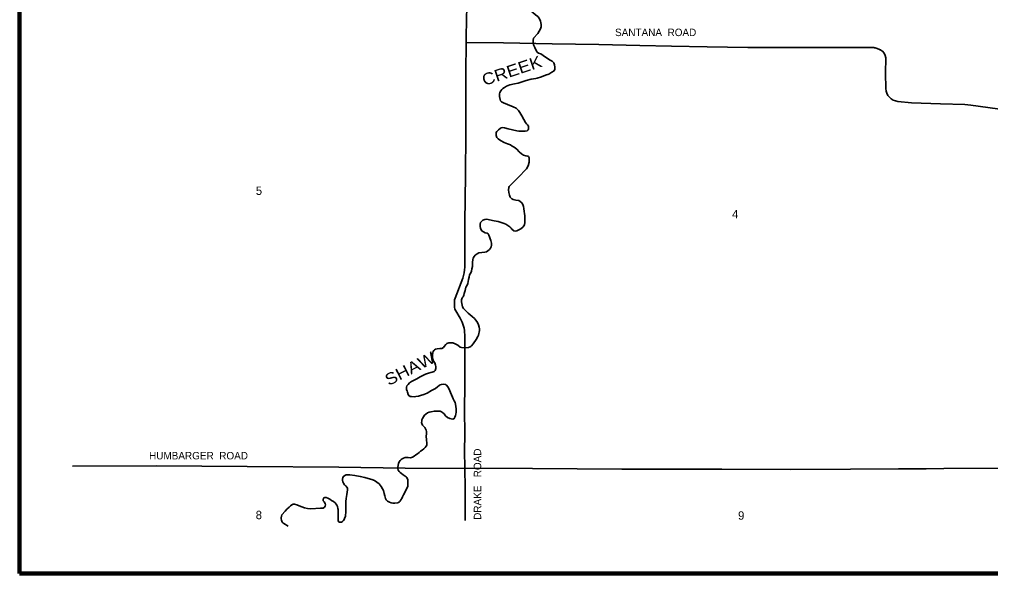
# Model space of a CAD drawing. Extents: x 216.56 to 220.49, y 46.02 to 49.94.
# Drawn here: x 216.563 to 218.294, y 46.06 to 47.048 of the extents above; entities that cross this region are included whole.
import ezdxf
from ezdxf.enums import TextEntityAlignment as Align

# ---------------------------------------------------------------- set-up
doc = ezdxf.new("R2010")
doc.units = 0
doc.header["$LTSCALE"] = 0.0075
for name, color, linetype, lineweight in [('14', 7, 'Continuous', 35), ('25', 7, 'Continuous', 25), ('48', 7, 'Continuous', 106)]:
    doc.layers.add(name, color=color, linetype=linetype, lineweight=lineweight)
for name, color, linetype in [('29', 7, 'Continuous'), ('45', 7, 'Continuous'), ('49', 7, 'Continuous')]:
    doc.layers.add(name, color=color, linetype=linetype)

msp = doc.modelspace()

# ---------------------------------------------------------------- linework, layer by layer
at = {"layer": '14'}
for p, q in [((217.358712, 46.942803), (217.359659, 47.018371)), ((218.090152, 46.997159), (218.097917, 46.994129)), ((218.107386, 46.979924), (218.107008, 46.952841)), ((218.107008, 46.952841), (218.107576, 46.925189)), ((218.205303, 46.898106), (218.248674, 46.89697)), ((218.248674, 46.89697), (218.259091, 46.895833)), ((217.356818, 46.686174), (217.356818, 46.607008)), ((217.339583, 46.551326), (217.35322, 46.586932)), ((217.338636, 46.546023), (217.338636, 46.536742)), ((217.34072, 46.528977), (217.348864, 46.51553)), ((217.35625, 46.280303), (217.357576, 46.213636)), ((217.250568, 46.248485), (217.477652, 46.247917)), ((218.210985, 46.247727), (218.344697, 46.248295)), ((217.357576, 46.213636), (217.357576, 46.155114))]:
    msp.add_line(p, q, dxfattribs=at)
for points in [[(217.359659, 47.018371), (217.360985, 47.101515), (217.361932, 47.173106)], [(217.35947, 47.007386), (217.426136, 47.006818), (217.5125, 47.004924), (217.595833, 47.003598), (217.668939, 47.002273), (217.725568, 47.000947), (217.789394, 46.999621), (217.861553, 46.998674), (217.92803, 46.998485), (218.015341, 46.998295), (218.084659, 46.998295)], [(217.356818, 46.686174), (217.357955, 46.770644), (217.358523, 46.845833), (217.358712, 46.942803)], [(218.128977, 46.902273), (218.153598, 46.9), (218.205303, 46.898106)], [(218.259091, 46.895833), (218.307008, 46.889015), (218.325568, 46.886742), (218.352652, 46.88428)], [(217.356439, 46.353598), (217.357008, 46.395833), (217.356818, 46.434091), (217.356818, 46.486553)], [(217.35625, 46.280303), (217.357008, 46.307197), (217.356439, 46.353598)], [(217.250568, 46.248485), (217.132197, 46.25), (216.969129, 46.251136), (216.807386, 46.252273), (216.657576, 46.252083)], [(217.477652, 46.247917), (217.637121, 46.24678), (217.707197, 46.24678), (217.81553, 46.24678), (217.937121, 46.246212), (218.044508, 46.246402), (218.130303, 46.247348)], [(218.130303, 46.247348), (218.179545, 46.247348), (218.210985, 46.247727)]]:
    msp.add_lwpolyline(points, dxfattribs=at)
for centre, radius, start, end in [((218.084582, 46.983144), 0.015152, 68.19859, 90), ((218.092224, 46.980012), 0.015152, 359.52503, 68.21001), ((218.131221, 46.925834), 0.023674, 181.54008, 264.47462), ((217.3, 46.606932), 0.056818, 339.39448, 0), ((217.353788, 46.545928), 0.015152, 158.80999, 180), ((217.353788, 46.536765), 0.015152, 180, 210.98329), ((217.3, 46.486486), 0.056818, 0, 30.81992)]:
    msp.add_arc(centre, radius, start, end, dxfattribs=at)
at = {"layer": '25', "lineweight": 35}
for points in [[(217.491667, 47.095076), (217.485985, 47.092992), (217.481629, 47.091098), (217.477273, 47.089962), (217.472538, 47.088447), (217.468182, 47.0875), (217.46553, 47.086742), (217.463447, 47.08447), (217.463258, 47.080682), (217.463068, 47.076515), (217.464015, 47.073295), (217.466667, 47.069886), (217.472159, 47.06553), (217.47822, 47.060606), (217.483144, 47.056629), (217.486932, 47.053788), (217.489394, 47.050568), (217.491667, 47.045265)], [(217.491667, 47.045265), (217.492992, 47.039394), (217.492992, 47.035227), (217.492045, 47.031818), (217.489773, 47.027462), (217.487311, 47.023674), (217.479735, 47.014773)], [(217.479735, 47.014773), (217.478977, 47.011174), (217.478977, 47.005871), (217.480303, 47.002083), (217.481629, 46.998295), (217.483712, 46.994129), (217.485985, 46.990152), (217.488447, 46.988447), (217.492614, 46.987121), (217.501136, 46.981439), (217.508902, 46.975568)], [(217.508902, 46.975568), (217.5125, 46.973864), (217.51572, 46.970833), (217.517045, 46.967424), (217.517614, 46.963636), (217.517424, 46.959659), (217.516098, 46.956629), (217.512311, 46.954356), (217.507008, 46.951136), (217.500568, 46.948864), (217.493939, 46.946402), (217.486174, 46.943939), (217.483523, 46.943371)], [(217.483523, 46.943371), (217.475568, 46.941667), (217.466098, 46.939394), (217.452273, 46.935038), (217.445644, 46.933902), (217.437311, 46.931818), (217.431061, 46.929356)], [(217.431061, 46.929356), (217.427841, 46.927083), (217.425, 46.925189), (217.422917, 46.923295), (217.421023, 46.921023), (217.419508, 46.918371)], [(217.419508, 46.918371), (217.419129, 46.91572), (217.419129, 46.910985), (217.419886, 46.905871)], [(217.419886, 46.905871), (217.420833, 46.903598), (217.422538, 46.901326), (217.425758, 46.899621), (217.433144, 46.896591), (217.443371, 46.892614), (217.448485, 46.889962), (217.452652, 46.885985)], [(217.452652, 46.885985), (217.455114, 46.882386), (217.458712, 46.876515), (217.461932, 46.870076), (217.465341, 46.864962)], [(217.45, 46.849811), (217.442045, 46.851326), (217.43447, 46.85322), (217.427841, 46.854924), (217.424242, 46.855682), (217.421591, 46.855303), (217.420076, 46.853977), (217.417045, 46.851515), (217.414015, 46.848674), (217.413068, 46.84678), (217.412689, 46.844508)], [(217.465341, 46.864962), (217.467235, 46.8625), (217.46875, 46.860417), (217.470265, 46.857955), (217.470644, 46.855871), (217.470644, 46.853598), (217.469886, 46.851326), (217.468182, 46.85), (217.464205, 46.849053), (217.453598, 46.849053), (217.45, 46.849811)], [(217.412689, 46.844508), (217.412689, 46.841477), (217.414015, 46.838068), (217.416477, 46.835606), (217.420455, 46.832765), (217.426894, 46.829167), (217.433333, 46.826894), (217.438447, 46.824621), (217.441477, 46.822727)], [(217.441477, 46.822727), (217.445076, 46.820644), (217.449621, 46.816856), (217.453977, 46.8125), (217.458144, 46.808712), (217.461364, 46.80625), (217.46572, 46.805492), (217.469318, 46.804924), (217.470833, 46.803788), (217.471591, 46.801705), (217.471591, 46.794129)], [(217.471591, 46.794129), (217.469886, 46.787689), (217.467045, 46.782197), (217.462311, 46.777083), (217.456629, 46.771212), (217.447538, 46.762121)], [(217.447538, 46.762121), (217.441477, 46.755871), (217.436364, 46.750568), (217.435417, 46.748674), (217.435038, 46.744886), (217.435417, 46.740152), (217.436742, 46.735227), (217.438068, 46.731818), (217.440909, 46.728788), (217.443371, 46.727273)], [(217.443371, 46.727273), (217.448106, 46.726326), (217.45303, 46.725379), (217.455871, 46.724053), (217.458523, 46.721591), (217.460227, 46.718561), (217.461364, 46.715152), (217.462121, 46.711553), (217.462689, 46.70625)], [(217.462689, 46.70625), (217.463636, 46.702462), (217.464205, 46.698106), (217.464205, 46.685795)], [(217.395833, 46.692045), (217.392424, 46.691856), (217.389015, 46.690341), (217.386742, 46.688258), (217.385227, 46.686174), (217.38447, 46.683333), (217.384659, 46.679356), (217.385038, 46.676136), (217.385985, 46.673485), (217.387311, 46.671402), (217.390341, 46.669508)], [(217.441098, 46.674432), (217.439394, 46.676515), (217.437121, 46.678788), (217.433523, 46.68125), (217.430114, 46.683333), (217.426894, 46.684659), (217.421591, 46.686553), (217.416288, 46.688068), (217.40928, 46.689394), (217.395833, 46.692045)], [(217.464205, 46.685795), (217.463636, 46.682955), (217.462689, 46.680871), (217.460227, 46.677841), (217.456629, 46.675189), (217.45322, 46.673106), (217.449621, 46.671591), (217.446591, 46.671212), (217.444129, 46.67178), (217.441098, 46.674432)], [(217.390341, 46.669508), (217.393561, 46.668182), (217.396591, 46.667424), (217.398485, 46.666098), (217.399621, 46.664015), (217.400758, 46.660795), (217.402273, 46.657386), (217.403598, 46.654167), (217.404735, 46.649621)], [(217.404735, 46.649621), (217.404545, 46.646212), (217.403788, 46.642992), (217.402652, 46.64053), (217.400758, 46.638068), (217.398295, 46.635795), (217.395833, 46.633902), (217.392614, 46.633333), (217.382197, 46.632197), (217.378788, 46.630492), (217.375379, 46.62822)], [(217.375379, 46.62822), (217.373674, 46.625947), (217.37197, 46.622917), (217.371023, 46.620265), (217.370644, 46.614962), (217.370644, 46.607955)], [(217.370644, 46.607955), (217.369697, 46.603598), (217.36875, 46.599621), (217.367992, 46.596591), (217.366667, 46.594697), (217.36553, 46.592803), (217.364773, 46.588826)], [(217.364773, 46.588826), (217.363826, 46.58447), (217.363068, 46.581061), (217.362121, 46.577652), (217.360606, 46.573295), (217.359091, 46.571212), (217.357955, 46.568182), (217.357386, 46.565341), (217.356061, 46.559848)], [(217.356061, 46.559848), (217.355114, 46.557008), (217.353788, 46.553977), (217.352273, 46.552083), (217.351515, 46.550379), (217.351326, 46.548674), (217.351136, 46.544886), (217.352652, 46.535985)], [(217.352652, 46.535985), (217.354545, 46.532955), (217.357955, 46.529356), (217.363068, 46.524621), (217.370076, 46.518939), (217.374432, 46.515152), (217.375947, 46.512879)], [(217.375947, 46.512879), (217.37822, 46.510038), (217.380114, 46.507197), (217.381629, 46.503788), (217.382576, 46.5), (217.383144, 46.49678), (217.382955, 46.493561), (217.38125, 46.485606)], [(217.38125, 46.485606), (217.379924, 46.482955), (217.377083, 46.47803), (217.37197, 46.469886), (217.369129, 46.466667), (217.367614, 46.465152), (217.366477, 46.464583), (217.363447, 46.463636), (217.358144, 46.462879), (217.351136, 46.463258)], [(217.320076, 46.465152), (217.31875, 46.463258), (217.316288, 46.461742), (217.312311, 46.461742), (217.307955, 46.461364), (217.304735, 46.460606), (217.302841, 46.45947), (217.301515, 46.458144), (217.300758, 46.456439), (217.299811, 46.453977), (217.299432, 46.452273), (217.299242, 46.450189), (217.299242, 46.448295), (217.299432, 46.444508), (217.300379, 46.440909), (217.301894, 46.438826), (217.303598, 46.436364), (217.304735, 46.432197)], [(217.351136, 46.463258), (217.348864, 46.464394), (217.344318, 46.467614), (217.339583, 46.470265), (217.335606, 46.47178), (217.332386, 46.47197), (217.328409, 46.47197), (217.325189, 46.470644), (217.323106, 46.46875), (217.320076, 46.465152)], [(217.304735, 46.432197), (217.305492, 46.429924), (217.305492, 46.428409), (217.305303, 46.425947), (217.304924, 46.424053), (217.304356, 46.422538), (217.302462, 46.420644), (217.299053, 46.419697), (217.296212, 46.419129), (217.292045, 46.417803), (217.287121, 46.415909), (217.277273, 46.410985), (217.271212, 46.407576)], [(217.271212, 46.407576), (217.266667, 46.405492), (217.261932, 46.40303), (217.258333, 46.400379), (217.255871, 46.397727), (217.253788, 46.395076), (217.25322, 46.392992), (217.25322, 46.388258), (217.253977, 46.385985), (217.254735, 46.383712), (217.25625, 46.379924)], [(217.297538, 46.386742), (217.304545, 46.39053), (217.308144, 46.393182), (217.311364, 46.396023), (217.313068, 46.397159), (217.315152, 46.397727), (217.319318, 46.398106), (217.322538, 46.397538), (217.324621, 46.396212), (217.326894, 46.393182), (217.328977, 46.389394), (217.331629, 46.383333), (217.335038, 46.375189)], [(217.25625, 46.379924), (217.257386, 46.377652), (217.25928, 46.376326), (217.261932, 46.375947), (217.266667, 46.375758), (217.269697, 46.376136), (217.274432, 46.376894), (217.27822, 46.377841), (217.283902, 46.379735), (217.289583, 46.382008), (217.297538, 46.386742)], [(217.335038, 46.375189), (217.336174, 46.37197), (217.338068, 46.368182), (217.339773, 46.365341), (217.340152, 46.3625), (217.341288, 46.354356)], [(217.341288, 46.354356), (217.341288, 46.348485), (217.34072, 46.344697), (217.340341, 46.342045), (217.339394, 46.339583), (217.338258, 46.336932), (217.335795, 46.335985), (217.332765, 46.336364), (217.330114, 46.336932), (217.326136, 46.338447), (217.322727, 46.341856), (217.320076, 46.345265), (217.317424, 46.347727)], [(217.317424, 46.347727), (217.31572, 46.349053), (217.312879, 46.349811), (217.30947, 46.350189), (217.302462, 46.350189), (217.29678, 46.349053), (217.293182, 46.348106), (217.290341, 46.34697), (217.287311, 46.344886), (217.285038, 46.342614), (217.283144, 46.340152), (217.281629, 46.336932), (217.280492, 46.33428), (217.280114, 46.332386)], [(217.280114, 46.332386), (217.279924, 46.329924), (217.280114, 46.327841), (217.281629, 46.324811), (217.283902, 46.322538), (217.285417, 46.320644), (217.287879, 46.315909)], [(217.287879, 46.315909), (217.288447, 46.313826), (217.288447, 46.310795), (217.288258, 46.304167), (217.288636, 46.299811), (217.289394, 46.291667)], [(217.289394, 46.291667), (217.289015, 46.289583), (217.287879, 46.287879), (217.286174, 46.285417), (217.283902, 46.282765), (217.280871, 46.280303), (217.277841, 46.278409), (217.275379, 46.276515), (217.272538, 46.274053), (217.269697, 46.272159), (217.266856, 46.269697), (217.264015, 46.268182), (217.260417, 46.267045), (217.256061, 46.267235)], [(217.256061, 46.267235), (217.250568, 46.267235), (217.247727, 46.266477), (217.245076, 46.265152), (217.243371, 46.263636), (217.241667, 46.261932), (217.240152, 46.25947), (217.239015, 46.256818), (217.237689, 46.250189)], [(217.237689, 46.250189), (217.237689, 46.247538), (217.238258, 46.244508), (217.239773, 46.242424), (217.241856, 46.24072), (217.243939, 46.238826), (217.24697, 46.236364), (217.250568, 46.234091), (217.252652, 46.232765), (217.253598, 46.231439), (217.255114, 46.227652), (217.255492, 46.222538)], [(217.152083, 46.236553), (217.145455, 46.236553), (217.142803, 46.235417), (217.140909, 46.233712), (217.139773, 46.231629), (217.138826, 46.228977), (217.138826, 46.226894), (217.139394, 46.224242), (217.14072, 46.221402), (217.142235, 46.21875), (217.144129, 46.217045), (217.144697, 46.216667)], [(217.195833, 46.226515), (217.191098, 46.22822), (217.184659, 46.229924), (217.178977, 46.232008), (217.170644, 46.233712), (217.161174, 46.235227), (217.152083, 46.236553)], [(217.144697, 46.216667), (217.14678, 46.214773), (217.147917, 46.212689), (217.147727, 46.209659), (217.147159, 46.205303), (217.146402, 46.201326), (217.145265, 46.194129), (217.145076, 46.189015), (217.144697, 46.180303), (217.144697, 46.174242), (217.144886, 46.168371)], [(217.214394, 46.198864), (217.213447, 46.203409), (217.211932, 46.208333), (217.210417, 46.211553), (217.207765, 46.21572), (217.204167, 46.220265), (217.195833, 46.226515)], [(217.255492, 46.222538), (217.255492, 46.219129), (217.255303, 46.216477), (217.254735, 46.214394), (217.25322, 46.211742), (217.250379, 46.20625), (217.247538, 46.200947)], [(217.225568, 46.186742), (217.222538, 46.1875), (217.219318, 46.189394), (217.217045, 46.191667), (217.21572, 46.194318), (217.214394, 46.198864)], [(217.247538, 46.200947), (217.246023, 46.197538), (217.244508, 46.194129), (217.242992, 46.191856), (217.241856, 46.189583), (217.24072, 46.188636), (217.239205, 46.187311), (217.237121, 46.186364), (217.232008, 46.185795), (217.228977, 46.185795), (217.225568, 46.186742)], [(217.053598, 46.184091), (217.050947, 46.184091), (217.048674, 46.182955), (217.046212, 46.181061), (217.043939, 46.178598), (217.039773, 46.175), (217.036742, 46.171591), (217.030682, 46.165341)], [(217.082386, 46.176136), (217.076705, 46.176705), (217.071402, 46.177652), (217.066288, 46.179356), (217.061553, 46.181439), (217.057576, 46.183144), (217.053598, 46.184091)], [(217.131061, 46.174432), (217.130492, 46.176515), (217.129735, 46.179924), (217.128598, 46.182386), (217.127652, 46.18447), (217.125568, 46.186364), (217.122727, 46.188636), (217.119129, 46.190909), (217.116477, 46.192803), (217.112879, 46.194886), (217.110038, 46.196023), (217.107197, 46.196023), (217.105114, 46.194886), (217.104356, 46.192235), (217.104735, 46.190341), (217.106439, 46.188068), (217.107765, 46.185606), (217.108523, 46.182765), (217.107955, 46.180492), (217.106629, 46.178598), (217.104735, 46.177273), (217.099621, 46.176894), (217.082386, 46.176136)], [(217.030682, 46.165341), (217.029924, 46.163068), (217.029545, 46.159848), (217.029545, 46.157955), (217.030114, 46.155492), (217.031439, 46.152273), (217.032576, 46.151136), (217.03428, 46.149621), (217.042235, 46.145076)], [(217.144886, 46.168371), (217.144508, 46.16553), (217.144129, 46.162311), (217.143371, 46.160227), (217.142424, 46.158333), (217.141667, 46.156629), (217.14053, 46.154924), (217.139015, 46.153409), (217.137311, 46.152083), (217.133712, 46.152083), (217.132197, 46.152652), (217.13125, 46.154545), (217.13125, 46.159659), (217.131061, 46.174432)]]:
    msp.add_lwpolyline(points, dxfattribs=at)
at = {"layer": '48'}
msp.add_lwpolyline([(216.562879, 46.060417), (216.562879, 49.942992), (220.445455, 49.942992), (220.445455, 46.060417)], close=True, dxfattribs=at)

# ---------------------------------------------------------------- texts
at = {"layer": '29', "width": 1.15}
for s, rotation, p in [('CREEK', 18.435, (217.444055, 46.947261)), ('SHAW', 27.031, (217.264016, 46.416536))]:
    msp.add_text(s, height=0.02083, rotation=rotation, dxfattribs=at).set_placement(p, align=Align.CENTER)
at = {"layer": '45'}
for s, p in [('5', (216.989962, 46.735606)), ('4', (217.839015, 46.69375)), ('8', (216.989773, 46.157386)), ('9', (217.849811, 46.156439))]:
    msp.add_text(s, height=0.01496, dxfattribs=at).set_placement(p, align=Align.CENTER)
at = {"layer": '49'}
for s, p in [('SANTANA  ROAD', (217.697254, 47.01875)), ('HUMBARGER  ROAD', (216.882197, 46.264015))]:
    msp.add_text(s, height=0.01326, dxfattribs=at).set_placement(p, align=Align.CENTER)
msp.add_text('DRAKE   ROAD', height=0.01326, rotation=90, dxfattribs=at).set_placement((217.386174, 46.219792), align=Align.CENTER)

doc.saveas('drawing.dxf')
